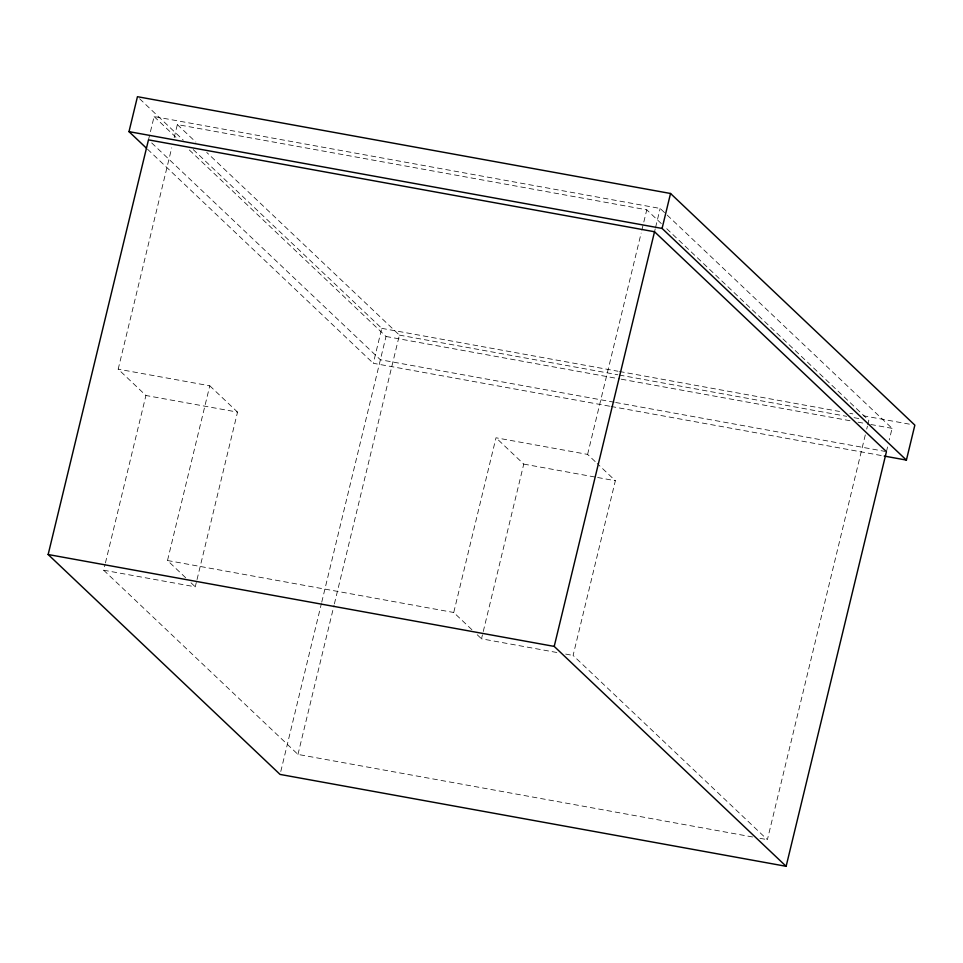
<?xml version="1.0" encoding="UTF-8"?>
<svg xmlns="http://www.w3.org/2000/svg" width="963" height="963" viewBox="0 0 963 963"><rect width="100%" height="100%" fill="white"/><g stroke="black" fill="none" stroke-linecap="round" stroke-linejoin="round"><path stroke-width="0.72" stroke-dasharray="4.82 3.61" d="M148.471 139.864L154.104 116.571L660.161 208.453L892.075 428.354L889.258 440.007M197.03 579.557L237.536 412.116L145.931 395.492L118.184 369.166L171.715 147.869M174.183 137.673L177.348 124.576L646.775 209.814L663.11 225.294M752.621 836.979L297.964 754.426L103.667 570.204L105.075 564.378M105.424 562.922L145.931 395.492M185.654 577.728L167.502 560.514L209.778 385.802L118.184 369.166M103.667 570.204L195.26 586.828L196.669 581.014M609.579 406.193L373.307 363.292L381.757 328.347L193.069 149.434M280.775 771.495L321.401 603.596M321.75 602.128L386.019 336.472L188.423 149.109M297.964 754.426L334.029 605.378M334.378 603.909L399.404 335.112L206.744 152.443M471.894 629.694L453.742 612.492L496.005 437.78L587.599 454.404L596.145 462.505M556.843 652.493L481.5 638.806L482.908 632.98M483.257 631.523L523.764 464.094L496.005 437.78M587.599 454.404L641.141 233.106M641.84 230.193L646.775 209.814M654.527 231.746L655.225 228.833M655.586 227.388L660.161 208.453M865.304 434.915L767.391 839.664L573.093 655.442L615.357 480.73L597.204 463.516M866.712 429.089L867.422 426.176M867.771 424.719L868.831 420.35L664.193 226.317M886.442 451.659L887.85 445.833M381.757 328.347L618.029 371.249M619.51 371.513L839.543 411.466M849.872 413.344L852.833 413.885M863.161 415.751L910.42 424.334M399.404 335.112L617.873 374.788M619.353 375.052L846.682 416.329M854.061 417.677L859.971 418.749M386.019 336.472L619.859 378.928M621.291 379.193L850.148 420.747M858.045 422.179L864.906 423.419M870.805 424.49L892.075 428.354M614.177 402.221L380.385 359.765L150.637 141.922M615.658 402.486L884.961 451.382M611.06 406.458L884.251 456.065M523.764 464.094L596.157 477.239M597.626 477.504L615.357 480.73M167.502 560.514L453.742 612.492M565.702 654.094L573.093 655.442M760 838.328L767.391 839.664M177.348 124.576L195.862 142.115M139.635 98.768L183.259 140.129M154.104 116.571L177.541 138.792M147.532 149.217L373.307 363.292M477.227 634.761L481.5 638.806M209.778 385.802L237.536 412.116M190.987 582.784L195.26 586.828"/><path stroke-width="1.44" d="M146.448 148.182L128.994 131.642L137.444 96.697L670.537 193.491L914.85 425.14L906.4 460.085L884.251 456.065M48.15 554.519L148.471 139.864L654.527 231.746L886.442 451.659L786.133 866.303L280.064 774.421L48.15 554.519L554.207 646.402L786.133 866.303M554.207 646.402L654.527 231.746M906.4 460.085L662.087 228.436L670.537 193.491M128.994 131.642L662.087 228.436"/></g></svg>
